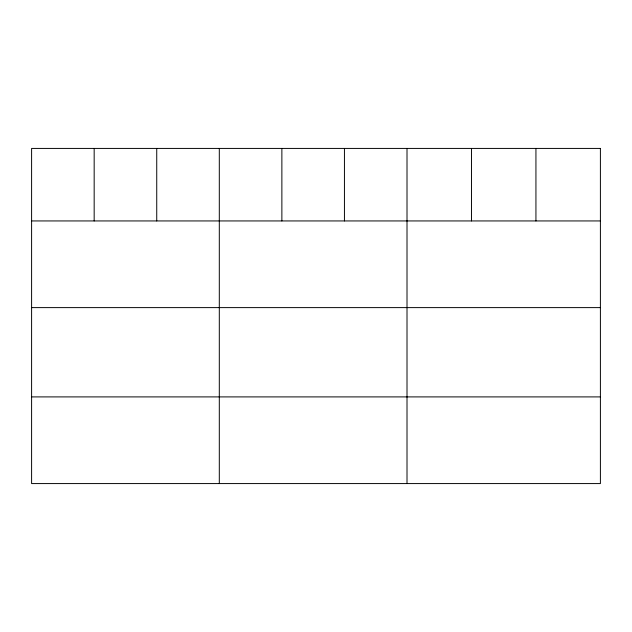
<?xml version="1.0" encoding="UTF-8"?>
<svg xmlns="http://www.w3.org/2000/svg" width="632" height="632" viewBox="0 0 632 632"><rect width="100%" height="100%" fill="white"/><g stroke="black" fill="none" stroke-linecap="round" stroke-linejoin="round"><path stroke-width="0.95" d="M31.6 220.939L600.4 220.939M31.6 307.61L600.4 307.61M31.6 396.904L600.4 396.904M535.936 148.425L535.936 220.939M471.472 148.425L471.472 220.939M407.008 148.425L407.008 483.575M344.44 148.425L344.44 220.939M281.872 148.425L281.872 220.939M219.304 148.425L219.304 483.575M156.736 148.425L156.736 220.939M94.168 148.425L94.168 220.939M600.4 148.425L31.6 148.425L31.6 483.575L600.4 483.575L600.4 148.425"/></g></svg>
